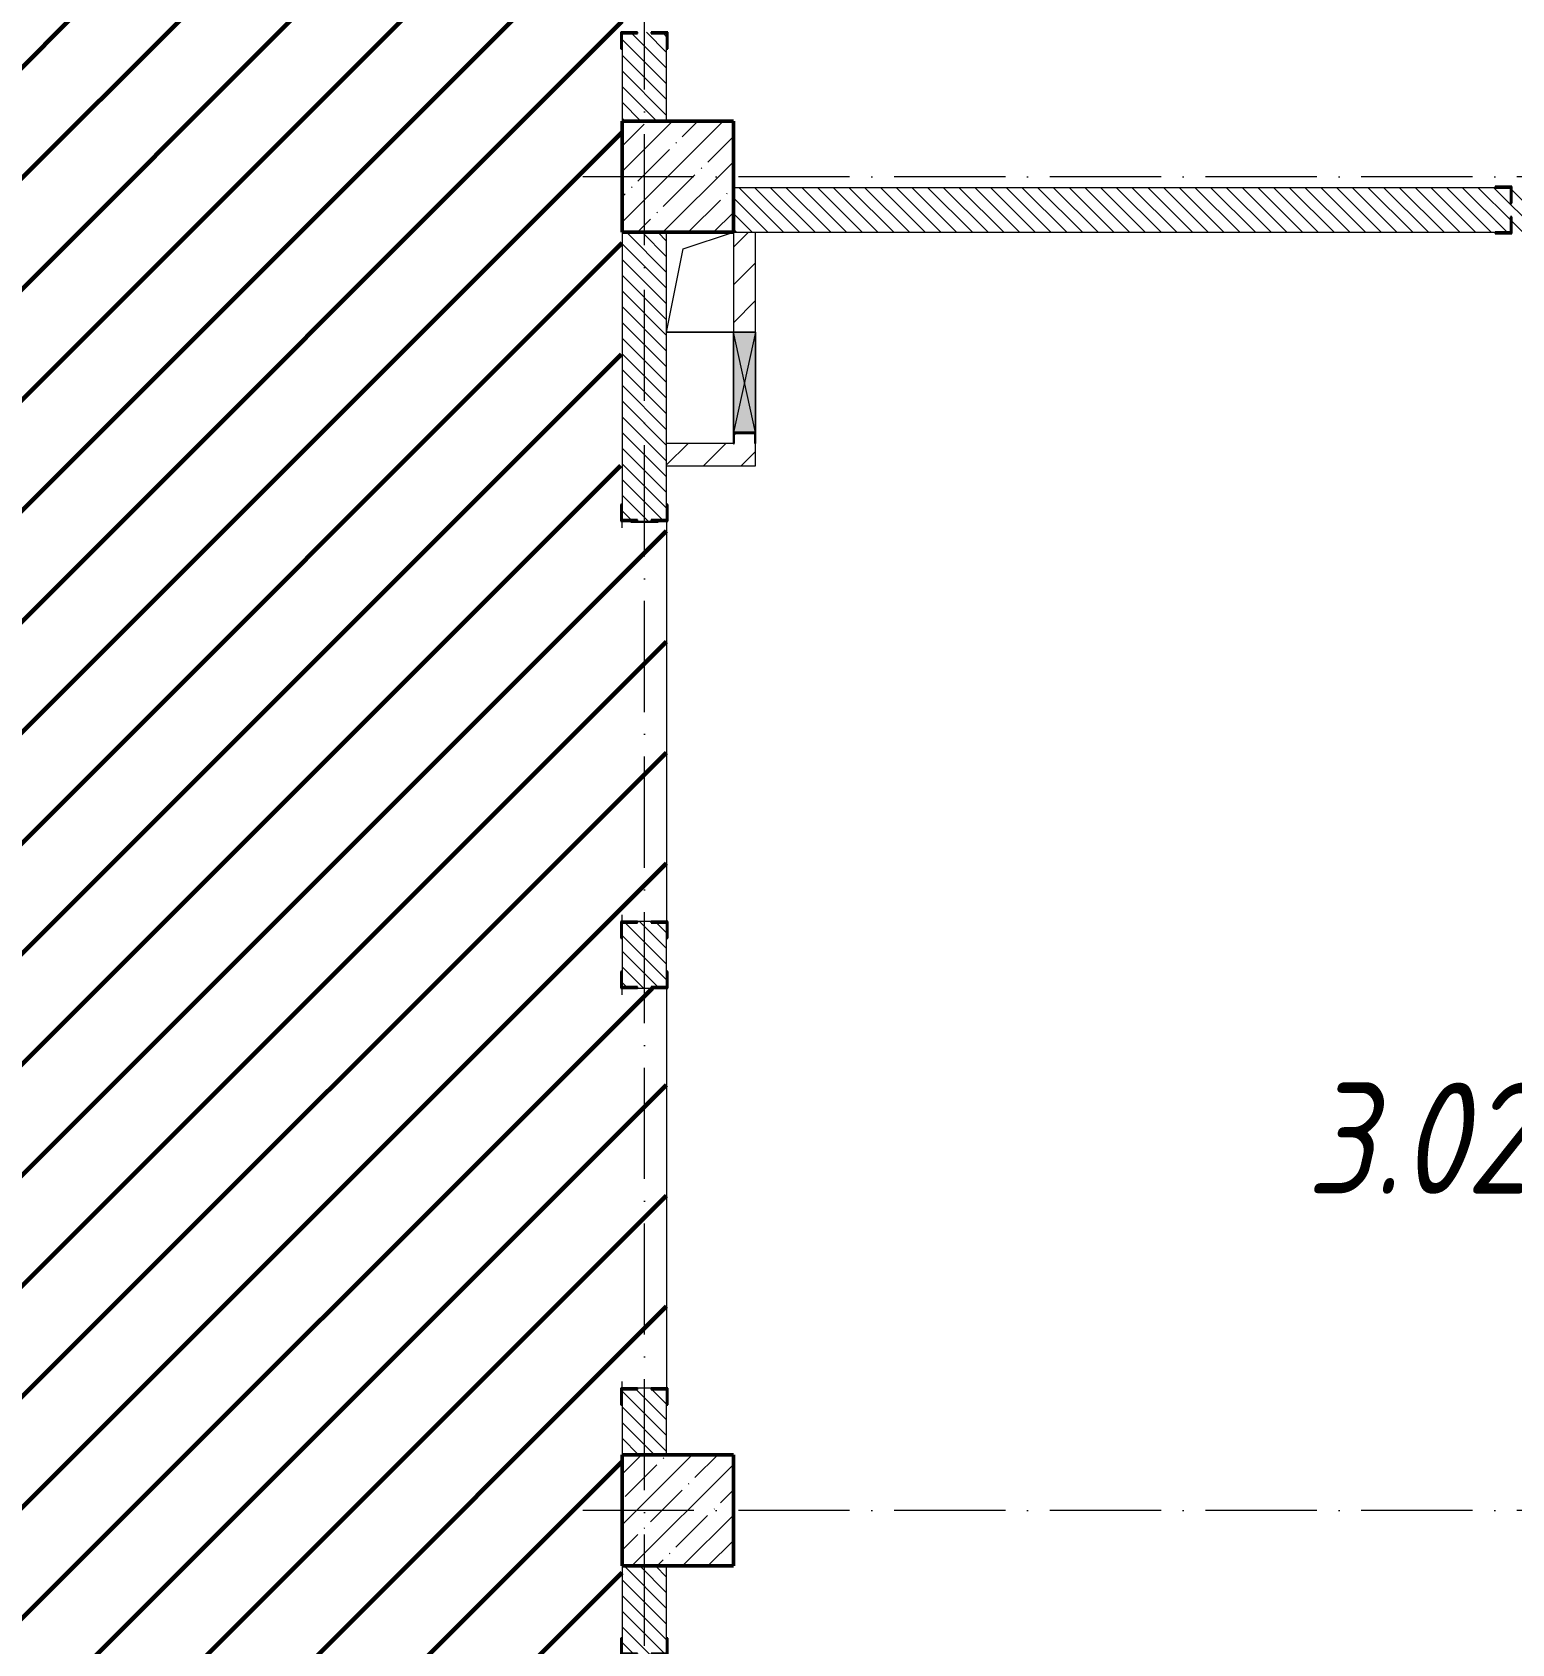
# Model space of a CAD drawing. Header units: millimetres. Extents: x -606178 to 312196, y -19338 to 632709.
# Drawn here: x -50117 to -43465, y 479525 to 486775 of the extents above; entities that cross this region are included whole.
import ezdxf

# ---------------------------------------------------------------- set-up
doc = ezdxf.new("R2010")
doc.units = ezdxf.units.MM
doc.linetypes.add('50_200_ШТРИХ_1Т_ш5_п1_п1_', pattern=[700, 500, -100, 0, -100])
for name, color, linetype, lineweight in [('6.4.1) Окр пт с инж. ПТ2.16', 3, 'Continuous', 60), ('A-DETL-GENF-OTLN', 7, 'Continuous', 9), ('A-FLOR-____-OTLN', 7, 'Continuous', 9), ('A-GENM-____-MCUT', 7, 'Continuous', 25), ('A-GENM-____-OTLN', 7, 'Continuous', 9), ('A-GENM-____-OTLN-1', 7, 'Continuous', 25), ('A-GLAZ-____-OTLN', 7, 'Continuous', 9), ('A-WALL-____-MCUT-3', 7, 'Continuous', 9), ('A-WALL-____-PATT-1', 7, 'Continuous', 9), ('A-WALL-FNSH-MCUT-1', 7, 'Continuous', 9), ('I-WALL-____-OTLN', 7, 'Continuous', 9), ('S-COLS-____-MCUT', 7, 'Continuous', 50), ('S-COLS-____-OTLN', 7, 'Continuous', 9), ('S-GRID-____-OTLN-1', 7, '50_200_ШТРИХ_1Т_ш5_п1_п1_', 9), ('Марки помещений', 7, 'Continuous', 9)]:
    doc.layers.add(name, color=color, linetype=linetype, lineweight=lineweight)
doc.styles.add('ISOCPEUR_I_2', font='isocpeui.ttf', dxfattribs={"width": 0.85, "height": 2.3})
pattern_1 = [(135, (-140714.89, 451794.26), (-35.35534, -35.35534), [])]
pattern_2 = [(45, (-140714.89, 451794.26), (-84.85281, 84.85281), [])]

# ---------------------------------------------------------------- blocks, each defined once
blk = doc.blocks.new('BSC_Колонна _Прямоугольная - 500х500-V34-АР1_План отверстий 3 этажа в осях 1-64_А-ГГ')
at = {"layer": 'S-COLS-____-OTLN'}
h = blk.add_hatch(dxfattribs=at)
h.set_pattern_fill('FP_71', color=256, style=0, pattern_type=2)
h.set_pattern_definition([(45, (-93500, -34331.04), (-114.04925, 114.04925), []), (45, (-93385.95, -34331.04), (-114.04925, 114.04925), [201.613, -40.323, 3.353, -36.97])])
h.paths.add_polyline_path([(-250, -250), (250, -250), (250, 250), (-250, 250)], flags=0)
at = {"layer": 'S-COLS-____-MCUT'}
for p, q in [((250, 250), (-250, 250)), ((-250, 250), (-250, -250)), ((250, -250), (250, 250)), ((-250, -250), (250, -250))]:
    blk.add_line(p, q, dxfattribs=at)
blk = doc.blocks.new('BSC_Колонна _Прямоугольная - 500х500-V40-АР1_План отверстий 3 этажа в осях 1-64_А-ГГ')
at = {"layer": 'S-COLS-____-OTLN'}
h = blk.add_hatch(dxfattribs=at)
h.set_pattern_fill('FP_77', color=256, style=0, pattern_type=2)
h.set_pattern_definition([(45, (-93500, -28331.04), (-114.04925, 114.04925), []), (45, (-93385.95, -28331.04), (-114.04925, 114.04925), [201.613, -40.323, 3.353, -36.97])])
h.paths.add_polyline_path([(-250, -250), (250, -250), (250, 250), (-250, 250), (-250, -76)], flags=0)
at = {"layer": 'S-COLS-____-MCUT'}
for p, q in [((250, 250), (-250, 250)), ((-250, 250), (-250, -250)), ((250, -250), (250, 250)), ((-250, -250), (250, -250))]:
    blk.add_line(p, q, dxfattribs=at)
blk = doc.blocks.new('Фахверк_СКБ_Уголок - 200_3550-28267367-АР1_План отверстий 3 этажа в осях 1-64_А-ГГ')
at = {"layer": 'A-GENM-____-MCUT'}
for p, q in [((200, 156), (125, 156)), ((125, 156), (125, 81)), ((131, 81), (131, 150)), ((131, 150), (200, 150)), ((200, 150), (200, 156)), ((125, 81), (131, 81)), ((131, 19), (125, 19)), ((125, 19), (125, -56)), ((131, -50), (131, 19)), ((125, -56), (200, -56)), ((200, -50), (131, -50)), ((200, -56), (200, -50))]:
    blk.add_line(p, q, dxfattribs=at)
blk = doc.blocks.new('154_Стойка_СКБ_Уголок - СМ-2480_200-28346303-АР1_План отверстий 3 этажа в осях 1-64_А-ГГ')
at = {"layer": 'A-GENM-____-MCUT'}
for p, q in [((125, 156), (125, 81)), ((200, 156), (125, 156)), ((131, 81), (131, 150)), ((131, 150), (200, 150)), ((200, 150), (200, 156)), ((125, 81), (131, 81)), ((131, 19), (125, 19)), ((125, 19), (125, -56)), ((131, -50), (131, 19)), ((125, -56), (200, -56)), ((200, -50), (131, -50)), ((200, -56), (200, -50))]:
    blk.add_line(p, q, dxfattribs=at)
blk = doc.blocks.new('Фахверк_СКБ_Уголок - 200_3960-28268576-АР1_План отверстий 3 этажа в осях 1-64_А-ГГ')
at = {"layer": 'A-GENM-____-MCUT'}
for p, q in [((200, 156), (125, 156)), ((125, 156), (125, 81)), ((131, 81), (131, 150)), ((131, 150), (200, 150)), ((200, 150), (200, 156)), ((125, 81), (131, 81)), ((131, 19), (125, 19)), ((125, 19), (125, -56)), ((131, -50), (131, 19)), ((125, -56), (200, -56)), ((200, -50), (131, -50)), ((200, -56), (200, -50))]:
    blk.add_line(p, q, dxfattribs=at)
blk = doc.blocks.new('Фахверк_СКБ_Уголок - 200_3960_зеркало-28268689-АР1_План отверстий 3 этажа в осях 1-64_А-ГГ')
at = {"layer": 'A-GENM-____-MCUT'}
for p, q in [((200, 156), (125, 156)), ((125, 156), (125, 81)), ((131, 81), (131, 150)), ((131, 150), (200, 150)), ((200, 150), (200, 156)), ((125, 81), (131, 81)), ((131, 19), (125, 19)), ((125, 19), (125, -56)), ((131, -50), (131, 19)), ((125, -56), (200, -56)), ((200, -50), (131, -50)), ((200, -56), (200, -50))]:
    blk.add_line(p, q, dxfattribs=at)
blk = doc.blocks.new('Стойка_Влож_Полоса боковая - Полоса-28213942-АР1_План отверстий 3 этажа в осях 1-64_А-ГГ')
at = {"layer": 'A-GENM-____-OTLN'}
for p, q in [((-5, 60), (0, 60)), ((-5, -60), (-5, 60)), ((0, 31), (0, -31)), ((0, -60), (-5, -60))]:
    blk.add_line(p, q, dxfattribs=at)
blk = doc.blocks.new('AR_Отверстие прямоугольное _в плите_ - AR_Отверстие прямоугольное _в плите_-30552603-АР1_План отверстий 3 этажа в осях 1-64_А-ГГ')
at = {"layer": 'A-GENM-____-OTLN'}
for p, q in [((-75, 150), (150, 225)), ((-150, -225), (-75, 150)), ((-150, -225), (150, -225))]:
    blk.add_line(p, q, dxfattribs=at)
blk = doc.blocks.new('AR_Отверстие прямоугольное _в стене_ - AR_Отверстие прямоугольное _в стене__ОВ-36951366-АР1_План отверстий 3 этажа в осях 1-64_А-ГГ')
at = {"layer": 'A-GLAZ-____-OTLN'}
blk.add_hatch(color=256, dxfattribs=at).paths.add_polyline_path([(225, 50), (-225, 50), (-225, -50), (225, -50), (225, 47)], flags=0)
at = {"layer": 'A-DETL-GENF-OTLN'}
for p, q in [((-225, -50), (-225, 50)), ((-225, 50), (225, 50)), ((225, 50), (-225, -50)), ((-225, 50), (225, -50)), ((225, 50), (-225, 50)), ((-225, 50), (-225, -50)), ((225, -50), (-225, -50)), ((-225, -50), (225, -50))]:
    blk.add_line(p, q, dxfattribs=at)
blk = doc.blocks.new('154_Фахверк_СКБ_Швеллер - Тип_100_3960_зеркало-28515619-АР1_План отверстий 3 этажа в осях 1-64_А-ГГ')
at = {"layer": 'A-GENM-____-MCUT'}
for p, q in [((175, 50), (125, 50)), ((125, 50), (125, -50)), ((128, 47), (175, 47)), ((128, -47), (128, 47)), ((175, 47), (175, 50)), ((125, -50), (175, -50)), ((175, -47), (128, -47)), ((175, -50), (175, -47))]:
    blk.add_line(p, q, dxfattribs=at)

msp = doc.modelspace()

# ---------------------------------------------------------------- hatches: boundary and pattern name
at = {"layer": '6.4.1) Окр пт с инж. ПТ2.16'}
h = msp.add_hatch(dxfattribs=at)
h.set_pattern_fill('ANSI31', color=256, scale=111)
h.paths.add_polyline_path([(-48014.891, 494725.3011), (-51464.891, 494725.3011), (-51464.891, 494225.3011), (-51464.891, 488775.3011), (-51464.891, 488175.3011), (-51464.891, 482775.3011), (-51464.891, 482175.3011), (-51464.891, 477975.3011), (-50864.891, 477975.3011), (-50864.891, 476775.3011), (-50864.891, 476575.3011), (-50864.891, 475625.3011), (-50864.891, 474525.3011), (-50864.891, 474475.3011), (-50864.891, 474325.3011), (-50864.891, 474275.3011), (-50864.891, 473575.3011), (-50864.891, 473529.3011), (-50864.891, 473275.3011), (-51464.891, 473275.3011), (-51464.891, 470775.3011), (-51464.891, 470175.3011), (-51464.891, 464625.3011), (-51464.891, 464125.3011), (-51464.891, 460975.3011), (-51464.891, 460775.3011), (-51464.891, 458575.3011), (-51464.891, 457875.3011), (-50964.891, 457875.3011), (-50964.891, 457275.3011), (-51464.891, 457275.3011), (-51464.891, 454275.3011), (-50964.891, 454275.3011), (-50964.891, 453675.3011), (-50964.891, 450725.3011), (-50964.891, 450125.3011), (-50439.891, 450125.3011), (-50439.891, 450131.3011), (-50364.891, 450131.3011), (-48564.891, 450125.3011), (-48564.891, 450131.3011), (-48489.891, 450131.3011), (-47664.891, 450126.4719), (-47664.891, 450225.3011), (-47464.891, 450225.3011), (-47464.891, 450375.3011), (-47464.891, 450700.3011), (-47470.891, 450700.3011), (-47470.891, 450780.3011), (-47464.891, 450780.3011), (-47464.891, 451225.3011), (-47464.891, 452075.3011), (-47464.891, 452475.3011), (-47470.891, 452475.3011), (-47470.891, 452550.3011), (-47464.891, 452875.3011), (-47464.891, 453375.3011), (-47464.891, 455875.3011), (-47464.891, 456775.3011), (-47464.891, 457000.3011), (-47470.891, 457000.3011), (-47470.891, 457075.3011), (-47464.891, 457775.3011), (-47470.891, 457775.3011), (-47470.891, 457850.3011), (-47464.891, 458000.3011), (-47470.891, 458000.3011), (-47470.891, 458075.3011), (-47464.891, 458775.3011), (-47470.891, 458775.3011), (-47470.891, 458875.3011), (-47464.891, 458875.3011), (-47464.891, 459375.3011), (-47464.891, 459700.3011), (-47470.891, 459700.3011), (-47470.891, 459780.3011), (-47464.891, 459780.3011), (-47464.891, 460125.3011), (-47464.891, 460975.3011), (-47464.891, 461475.3011), (-47470.891, 461475.3011), (-47470.891, 461550.3011), (-47464.891, 461875.3011), (-47464.891, 462375.3011), (-47464.891, 464700.3011), (-47470.891, 464700.3011), (-47470.891, 464780.3011), (-47264.891, 464780.3011), (-47264.891, 466570.3011), (-47470.891, 466570.3011), (-47470.891, 466650.3011), (-47464.891, 466925.3011), (-47464.891, 467425.3011), (-47464.891, 467875.3011), (-47464.891, 468375.3011), (-47464.891, 468700.3011), (-47470.891, 468700.3011), (-47470.891, 468780.3011), (-47464.891, 468780.3011), (-47464.891, 469225.3011), (-47464.891, 470075.3011), (-47464.891, 470475.3011), (-47470.891, 470475.3011), (-47470.891, 470550.3011), (-47464.891, 470875.3011), (-47464.891, 471375.3011), (-47464.891, 472775.3011), (-47464.891, 473775.3011), (-47464.891, 474100.3011), (-47470.891, 474100.3011), (-47470.891, 474180.3011), (-47264.891, 474180.3011), (-47264.891, 475070.3011), (-47470.891, 475070.3011), (-47470.891, 475150.3011), (-47464.891, 476075.3011), (-47464.891, 476475.3011), (-47464.891, 476575.3011), (-47464.891, 476775.3011), (-47464.891, 476875.3011), (-47464.891, 477375.3011), (-47464.891, 477700.3011), (-47470.891, 477700.3011), (-47470.891, 477780.3011), (-47464.891, 477780.3011), (-47464.891, 478325.3011), (-47464.891, 479175.3011), (-47464.891, 479475.3011), (-47470.891, 479475.3011), (-47470.891, 479550.3011), (-47464.891, 479875.3011), (-47464.891, 480375.3011), (-47464.891, 480600.3011), (-47470.891, 480600.3011), (-47470.891, 480675.3011), (-47395.891, 480675.3011), (-47264.891, 480675.3011), (-47264.891, 482475.3011), (-47333.891, 482475.3011), (-47395.891, 482475.3011), (-47470.891, 482475.3011), (-47470.891, 482550.3011), (-47464.891, 482700.3011), (-47470.891, 482700.3011), (-47470.891, 482775.3011), (-47464.891, 482805.3011), (-47464.891, 482775.3011), (-47395.891, 482775.3011), (-47264.891, 482775.3011), (-47264.891, 484570.3011), (-47470.891, 484570.3011), (-47470.891, 484650.3011), (-47464.891, 485875.3011), (-47464.891, 486375.3011), (-47464.891, 486700.3011), (-47470.891, 486700.3011), (-47470.891, 486780.3011), (-47464.891, 486780.3011), (-47464.891, 487275.3011), (-47464.891, 487925.3011), (-47464.891, 488475.3011), (-47470.891, 488475.3011), (-47470.891, 488550.3011), (-47464.891, 488875.3011), (-47464.891, 489375.3011), (-47464.891, 489800.3011), (-47464.891, 490300.3011), (-47464.891, 493775.3011), (-48014.891, 493775.3011)])
at = {"layer": 'A-WALL-____-PATT-1'}
h = msp.add_hatch(dxfattribs=at)
h.set_pattern_fill('FP_6', color=256, style=0, pattern_type=2)
h.set_pattern_definition(pattern_1)
h.paths.add_polyline_path([(-47464.891, 486375.3011), (-47264.891, 486375.3011), (-47264.891, 486769.3011), (-47333.891, 486769.3011), (-47333.891, 486775.3011), (-47395.891, 486775.3011), (-47395.891, 486769.3011), (-47464.891, 486769.3011), (-47464.891, 486700.3011)], flags=0)
h.paths.add_polyline_path([(-47333.891, 488475.3011), (-47333.891, 488481.3011), (-47264.891, 488481.3011), (-47264.891, 488875.3011), (-47464.891, 488875.3011), (-47464.891, 488481.3011), (-47395.891, 488481.3011), (-47395.891, 488475.3011)], flags=0)
h = msp.add_hatch(dxfattribs=at)
h.set_pattern_fill('FP_6', color=256, style=0, pattern_type=2)
h.set_pattern_definition(pattern_1)
h.paths.add_polyline_path([(-39983.1035, 485875.3011), (-39964.891, 485875.3011), (-39964.891, 486075.3011), (-43464.891, 486075.3011), (-43464.891, 486006.3011), (-43470.891, 486006.3011), (-43470.891, 486075.3011), (-46964.891, 486075.3011), (-46964.891, 485875.3011), (-43470.891, 485875.3011), (-43470.891, 485944.3011), (-43464.891, 485944.3011), (-43464.891, 485875.3011), (-41750.5678, 485875.3011)], flags=0)
h = msp.add_hatch(dxfattribs=at)
h.set_pattern_fill('FP_6', color=256, style=0, pattern_type=2)
h.set_pattern_definition(pattern_1)
h.paths.add_polyline_path([(-47264.891, 480375.3011), (-47264.891, 480669.3011), (-47333.891, 480669.3011), (-47333.891, 480675.3011), (-47395.891, 480675.3011), (-47395.891, 480669.3011), (-47464.891, 480669.3011), (-47464.891, 480375.3011)], flags=0)
h.paths.add_polyline_path([(-47395.891, 482475.3011), (-47333.891, 482475.3011), (-47333.891, 482481.3011), (-47264.891, 482481.3011), (-47264.891, 482769.3011), (-47333.891, 482769.3011), (-47333.891, 482775.3011), (-47395.891, 482775.3011), (-47395.891, 482769.3011), (-47464.891, 482769.3011), (-47464.891, 482481.3011), (-47395.891, 482481.3011)], flags=0)
h.paths.add_polyline_path([(-47395.891, 484575.3011), (-47333.891, 484575.3011), (-47333.891, 484581.3011), (-47264.891, 484581.3011), (-47264.891, 485875.3011), (-47464.891, 485875.3011), (-47464.891, 484581.3011), (-47395.891, 484581.3011)], flags=0)
h = msp.add_hatch(dxfattribs=at)
h.set_pattern_fill('FP_4', color=256, style=0, pattern_type=2)
h.set_pattern_definition(pattern_2)
h.paths.add_polyline_path([(-46867.891, 484925.3011), (-46867.891, 484972.3011), (-46961.891, 484972.3011), (-46961.891, 484925.3011), (-46914.891, 484925.3011)], flags=0)
h.paths.add_polyline_path([(-46964.891, 485425.3011), (-46864.891, 485425.3011), (-46864.891, 485875.3011), (-46964.891, 485875.3011)], flags=0)
h = msp.add_hatch(dxfattribs=at)
h.set_pattern_fill('FP_4', color=256, style=0, pattern_type=2)
h.set_pattern_definition(pattern_2)
h.paths.add_polyline_path([(-47264.891, 484825.3011), (-46864.891, 484825.3011), (-46864.891, 484925.3011), (-47264.891, 484925.3011)], flags=0)
h = msp.add_hatch(dxfattribs=at)
h.set_pattern_fill('FP_6', color=256, style=0, pattern_type=2)
h.set_pattern_definition(pattern_1)
h.paths.add_polyline_path([(-47304.891, 477375.3011), (-47264.891, 477375.3011), (-47264.891, 477769.3011), (-47333.891, 477769.3011), (-47333.891, 477775.3011), (-47395.891, 477775.3011), (-47395.891, 477769.3011), (-47464.891, 477769.3011), (-47464.891, 477375.3011), (-47424.891, 477375.3011)], flags=0)
h.paths.add_polyline_path([(-47395.891, 479475.3011), (-47333.891, 479475.3011), (-47333.891, 479481.3011), (-47264.891, 479481.3011), (-47264.891, 479875.3011), (-47464.891, 479875.3011), (-47464.891, 479481.3011), (-47395.891, 479481.3011)], flags=0)

# ---------------------------------------------------------------- linework, layer by layer
at = {"layer": 'A-FLOR-____-OTLN'}
msp.add_line((-46964.891, 485425.3011), (-47264.891, 485425.3011), dxfattribs=at)
at = {"layer": 'A-WALL-____-MCUT-3'}
for p, q in [((-47464.891, 486700.3011), (-47464.891, 486375.3011)), ((-47264.891, 486375.3011), (-47264.891, 486700.3011)), ((-43539.891, 486075.3011), (-46964.891, 486075.3011)), ((-47464.891, 485875.3011), (-47464.891, 484650.3011)), ((-47264.891, 484650.3011), (-47264.891, 485875.3011)), ((-46964.891, 485875.3011), (-43539.891, 485875.3011)), ((-47333.891, 482775.3011), (-47395.891, 482775.3011)), ((-47464.891, 482700.3011), (-47464.891, 482550.3011)), ((-47264.891, 482550.3011), (-47264.891, 482700.3011)), ((-47395.891, 482475.3011), (-47333.891, 482475.3011)), ((-47333.891, 480675.3011), (-47395.891, 480675.3011)), ((-47464.891, 480600.3011), (-47464.891, 480375.3011)), ((-47264.891, 480375.3011), (-47264.891, 480600.3011)), ((-47464.891, 479875.3011), (-47464.891, 479550.3011)), ((-47264.891, 479550.3011), (-47264.891, 479875.3011))]:
    msp.add_line(p, q, dxfattribs=at)
at = {"layer": 'A-WALL-FNSH-MCUT-1'}
for p, q in [((-46964.891, 485875.3011), (-46964.891, 485425.3011)), ((-46864.891, 485425.3011), (-46864.891, 485875.3011)), ((-46964.891, 484925.3011), (-47264.891, 484925.3011)), ((-46864.891, 484825.3011), (-46864.891, 484925.3011)), ((-47264.891, 484825.3011), (-46864.891, 484825.3011))]:
    msp.add_line(p, q, dxfattribs=at)
at = {"layer": 'I-WALL-____-OTLN'}
for p, q in [((-47464.891, 484545.3011), (-47464.891, 484575.3011)), ((-47264.891, 484575.3011), (-47264.891, 482775.3011)), ((-47464.891, 482775.3011), (-47464.891, 482805.3011)), ((-47464.891, 482445.3011), (-47464.891, 482475.3011)), ((-47264.891, 482475.3011), (-47264.891, 480675.3011)), ((-47464.891, 480675.3011), (-47464.891, 480705.3011))]:
    msp.add_line(p, q, dxfattribs=at)
at = {"layer": 'S-GRID-____-OTLN-1'}
for p, q in [((-47364.891, 447311.6528), (-47364.891, 501675.2188)), ((-36640.4843, 486125.3011), (-47693.6266, 486125.3011)), ((-36640.4843, 480125.3011), (-47693.6266, 480125.3011))]:
    msp.add_line(p, q, dxfattribs=at)

# ---------------------------------------------------------------- block references
at = {"layer": 'A-GENM-____-OTLN'}
msp.add_blockref('AR_Отверстие прямоугольное _в плите_ - AR_Отверстие прямоугольное _в плите_-30552603-АР1_План отверстий 3 этажа в осях 1-64_А-ГГ', (-47114.891, 485650.3011), dxfattribs=at)
at = {"layer": 'A-GENM-____-OTLN', "rotation": 89.99999999999991}
msp.add_blockref('Стойка_Влож_Полоса боковая - Полоса-28213942-АР1_План отверстий 3 этажа в осях 1-64_А-ГГ', (-47364.891, 484575.3011), dxfattribs=at)
at = {"layer": 'A-GENM-____-OTLN-1'}
for name, p, rotation in [('154_Стойка_СКБ_Уголок - СМ-2480_200-28346303-АР1_План отверстий 3 этажа в осях 1-64_А-ГГ', (-47414.891, 486900.3011), 269.9999999999999), ('Фахверк_СКБ_Уголок - 200_3550-28267367-АР1_План отверстий 3 этажа в осях 1-64_А-ГГ', (-43339.891, 486025.3011), 180), ('154_Фахверк_СКБ_Швеллер - Тип_100_3960_зеркало-28515619-АР1_План отверстий 3 этажа в осях 1-64_А-ГГ', (-46914.891, 485100.3011), 270), ('154_Стойка_СКБ_Уголок - СМ-2480_200-28346303-АР1_План отверстий 3 этажа в осях 1-64_А-ГГ', (-47314.891, 484450.3011), 89.9999999999999), ('Фахверк_СКБ_Уголок - 200_3960-28268576-АР1_План отверстий 3 этажа в осях 1-64_А-ГГ', (-47414.891, 482900.3011), 269.9999999999999), ('Фахверк_СКБ_Уголок - 200_3960_зеркало-28268689-АР1_План отверстий 3 этажа в осях 1-64_А-ГГ', (-47314.891, 482350.3011), 89.9999999999999), ('Фахверк_СКБ_Уголок - 200_3960-28268576-АР1_План отверстий 3 этажа в осях 1-64_А-ГГ', (-47414.891, 480800.3011), 269.9999999999999), ('Фахверк_СКБ_Уголок - 200_3960-28268576-АР1_План отверстий 3 этажа в осях 1-64_А-ГГ', (-47314.891, 479350.3011), 89.9999999999999)]:
    msp.add_blockref(name, p, dxfattribs=dict(at, rotation=rotation))
at = {"layer": 'A-GLAZ-____-OTLN', "rotation": 270}
msp.add_blockref('AR_Отверстие прямоугольное _в стене_ - AR_Отверстие прямоугольное _в стене__ОВ-36951366-АР1_План отверстий 3 этажа в осях 1-64_А-ГГ', (-46914.891, 485200.3011), dxfattribs=at)
at = {"layer": 'S-COLS-____-OTLN'}
for name, p in [('BSC_Колонна _Прямоугольная - 500х500-V34-АР1_План отверстий 3 этажа в осях 1-64_А-ГГ', (-47214.891, 486125.3011)), ('BSC_Колонна _Прямоугольная - 500х500-V40-АР1_План отверстий 3 этажа в осях 1-64_А-ГГ', (-47214.891, 480125.3011))]:
    msp.add_blockref(name, p, dxfattribs=at)

# ---------------------------------------------------------------- texts
at = {"layer": 'Марки помещений', "insert": (-44388.7714, 482049.8362), "char_height": 500, "width": 785.65375, "attachment_point": 1, "style": 'ISOCPEUR_I_2'}
msp.add_mtext('3.028', dxfattribs=at)

doc.saveas('drawing.dxf')
